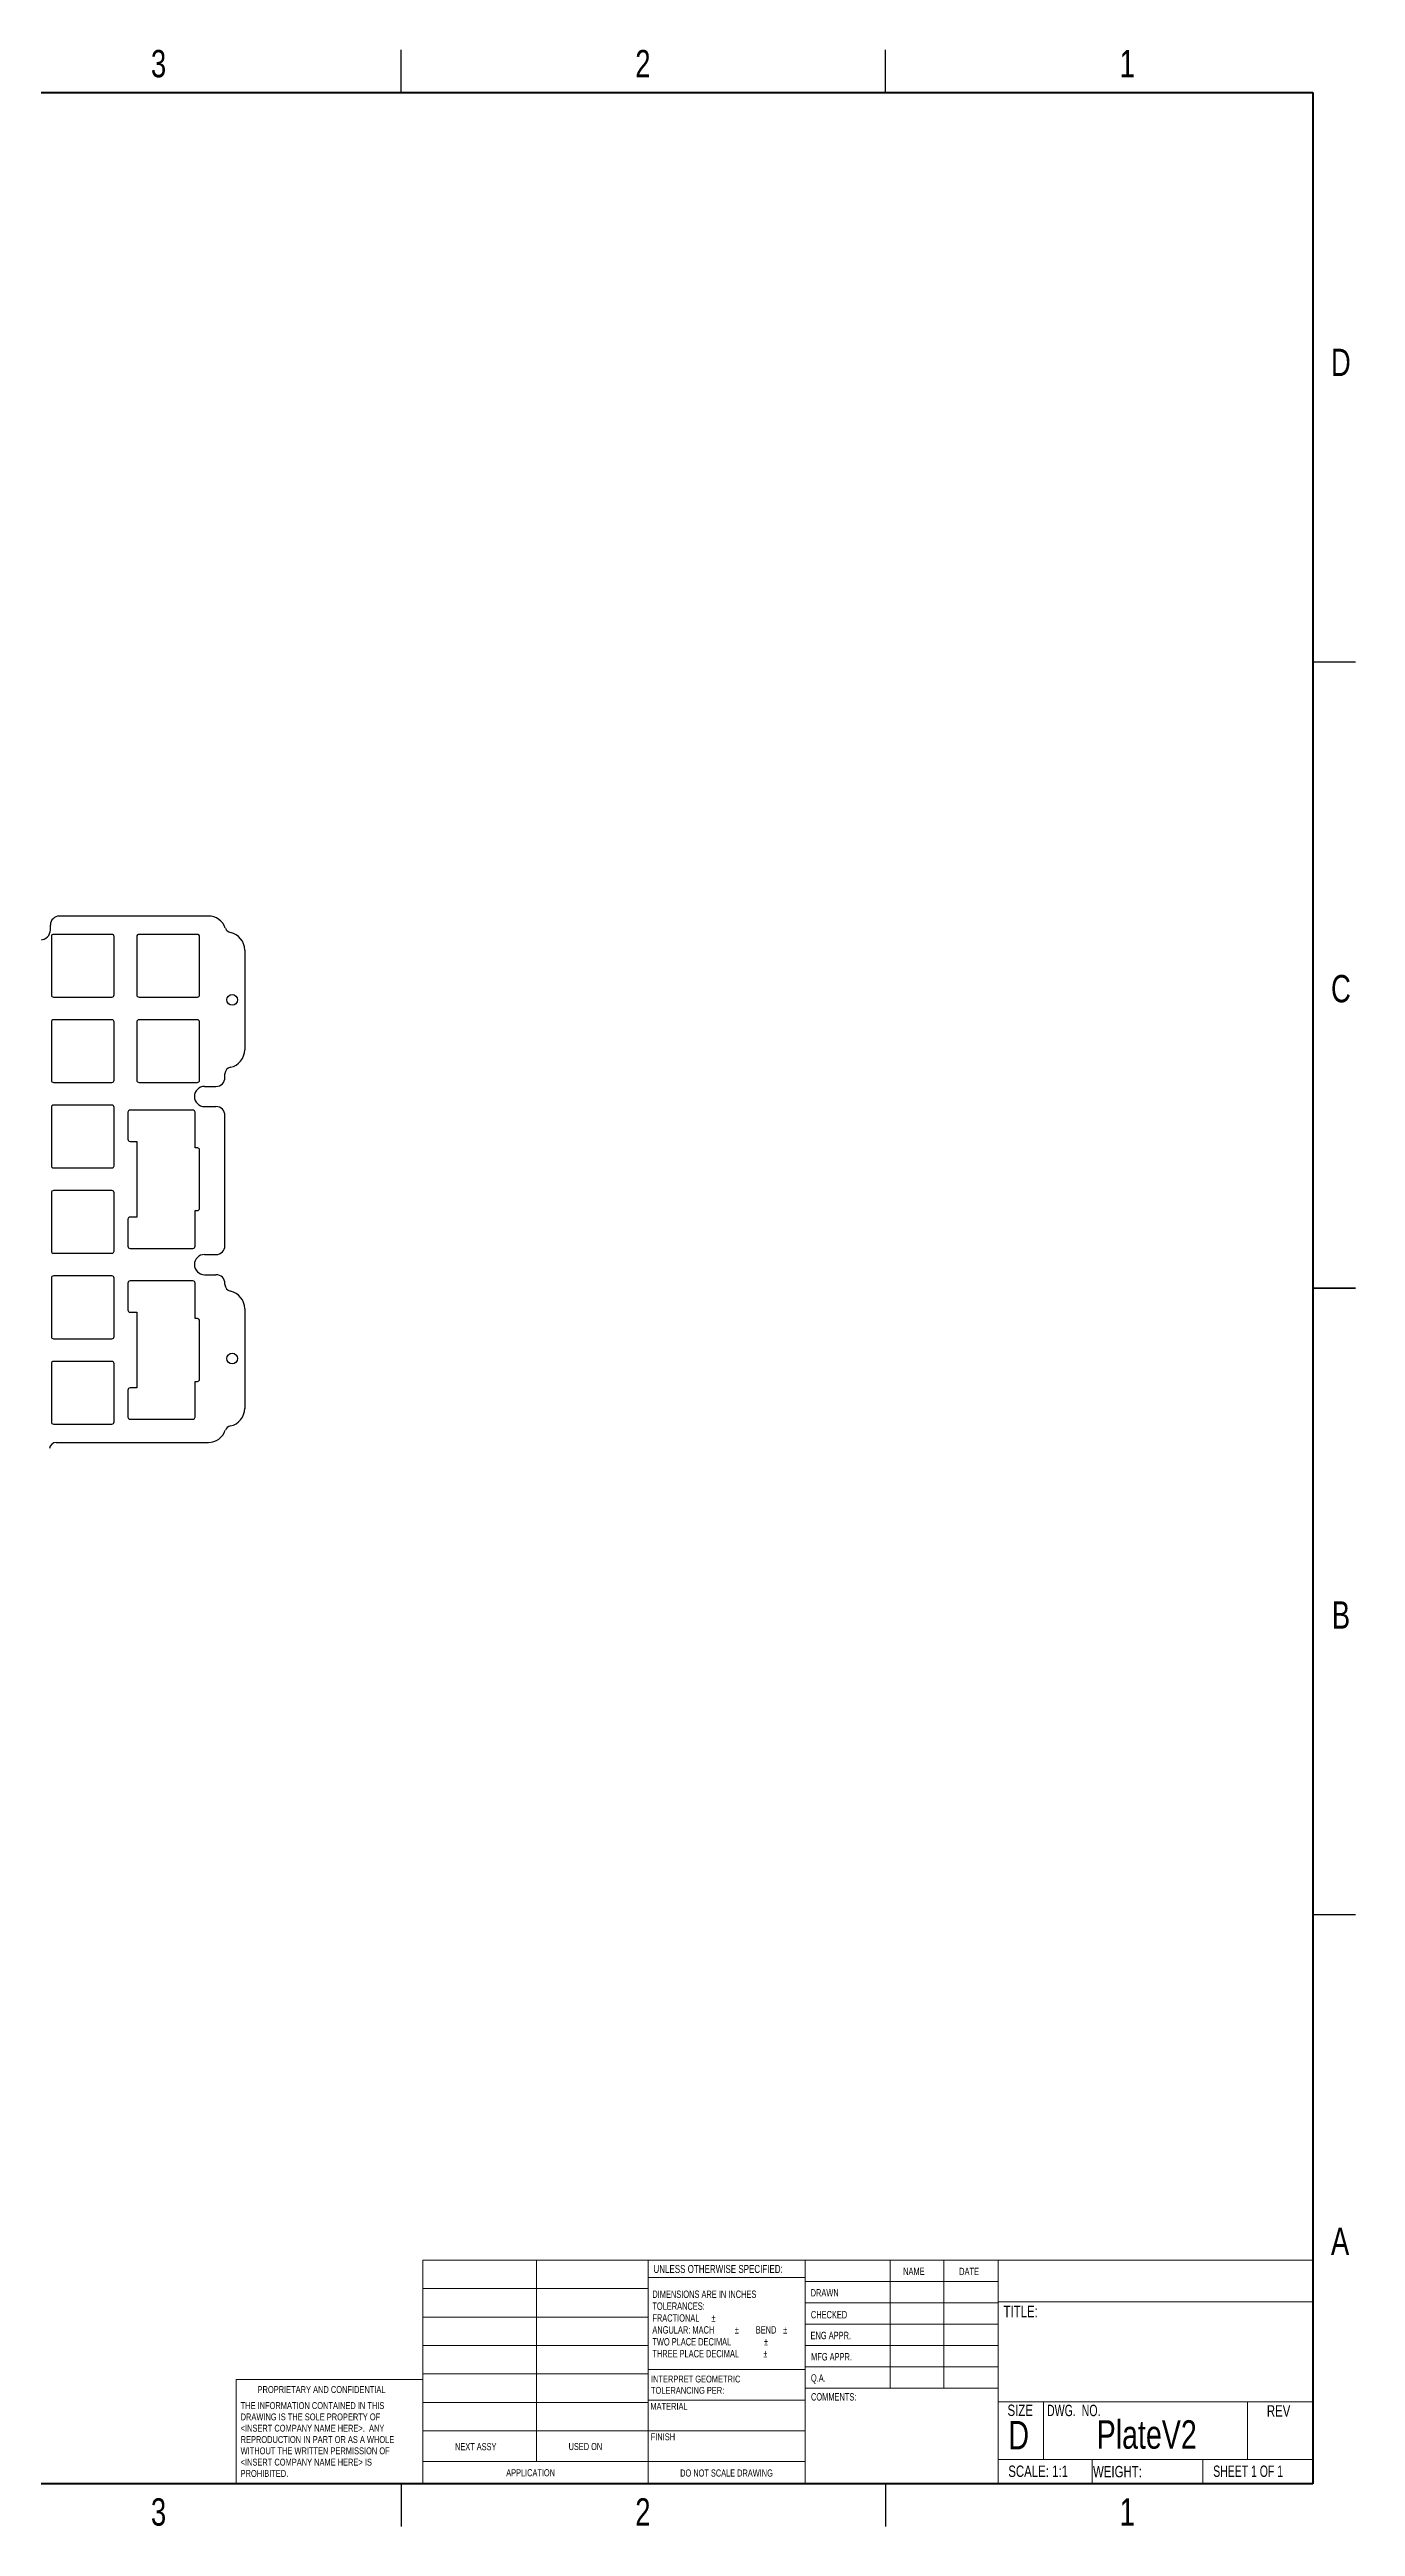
# Model space of a CAD drawing. Header units: millimetres. Extents: x 0 to 860, y 0 to 556.
# Drawn here: x 569 to 860, y 3 to 556 of the extents above; entities that cross this region are included whole.
import ezdxf

# ---------------------------------------------------------------- set-up
doc = ezdxf.new("R2010")
doc.units = ezdxf.units.MM
doc.styles.add('SLDTEXTSTYLE0', font='TXT', dxfattribs={"width": 0.75})
doc.styles.add('SLDTEXTSTYLE1', font='TXT', dxfattribs={"width": 0.6875})
doc.styles.add('SLDTEXTSTYLE2', font='TXT', dxfattribs={"width": 0.694444})

# ---------------------------------------------------------------- blocks, each defined once
blk = doc.blocks.new('SW_NOTE_0')
at = {"color": 0, "linetype": 'Continuous', "lineweight": 0, "char_height": 1.524, "attachment_point": 1, "style": 'SLDTEXTSTYLE0'}
for s, insert in [('INTERPRET GEOMETRIC', (0, 1.96)), ('TOLERANCING PER:', (0, -0.56))]:
    blk.add_mtext(s, dxfattribs=dict(at, insert=insert))
blk = doc.blocks.new('SW_NOTE_0_1')
at = {"color": 0, "linetype": 'Continuous', "lineweight": 0, "char_height": 1.651, "attachment_point": 1, "style": 'SLDTEXTSTYLE0'}
for s, insert in [('DIMENSIONS ARE IN INCHES', (0, 2.13)), ('TOLERANCES:', (0, -0.52)), ('FRACTIONAL', (0, -3.17)), ('%%p', (13.15, -3.17)), ('ANGULAR: MACH', (0, -5.82)), ('TWO PLACE DECIMAL', (0, -8.48)), ('%%p', (18.37, -5.82)), ('BEND', (23.04, -5.82)), ('%%p', (24.88, -8.48)), ('%%p', (29.16, -5.82)), ('THREE PLACE DECIMAL', (0, -11.13)), ('%%p', (24.73, -11.13))]:
    blk.add_mtext(s, dxfattribs=dict(at, insert=insert))
blk = doc.blocks.new('SW_NOTE_0_2')
at = {"color": 0, "linetype": 'Continuous', "lineweight": 0, "char_height": 1.524, "attachment_point": 1, "style": 'SLDTEXTSTYLE0'}
for s, insert in [('THE INFORMATION CONTAINED IN THIS', (0, 1.96)), ('<INSERT COMPANY NAME HERE>.  ANY', (0, -3.08)), ('DRAWING IS THE SOLE PROPERTY OF', (0, -0.56)), ('WITHOUT THE WRITTEN PERMISSION OF', (0, -8.13)), ('<INSERT COMPANY NAME HERE> IS', (0, -10.66)), ('REPRODUCTION IN PART OR AS A WHOLE', (0, -5.61)), ('PROHIBITED.', (0, -13.18))]:
    blk.add_mtext(s, dxfattribs=dict(at, insert=insert))

msp = doc.modelspace()

# ---------------------------------------------------------------- linework, layer by layer
at = {"color": 7, "linetype": 'Continuous', "lineweight": 25}
for p, q in [((647.7, 546.1), (647.7, 555.62)), ((755.65, 546.1), (755.65, 555.62)), ((850.9, 419.1), (860.42, 419.1)), ((569.56, 359.33), (569.56, 360.38)), ((604.76, 362.38), (571.56, 362.38)), ((569.76, 357.8), (569.76, 344.8)), ((583.26, 358.3), (570.26, 358.3)), ((583.76, 344.8), (583.76, 357.8)), ((588.81, 357.8), (588.81, 344.8)), ((602.31, 358.3), (589.31, 358.3)), ((602.81, 344.8), (602.81, 357.8)), ((612.86, 354.79), (612.86, 332.56)), ((570.26, 344.3), (583.26, 344.3)), ((589.31, 344.3), (602.31, 344.3)), ((569.76, 338.75), (569.76, 325.75)), ((583.26, 339.25), (570.26, 339.25)), ((583.76, 325.75), (583.76, 338.75)), ((588.81, 338.75), (588.81, 325.75)), ((602.31, 339.25), (589.31, 339.25)), ((602.81, 325.75), (602.81, 338.75)), ((608.46, 326.38), (608.46, 327.18)), ((570.26, 325.25), (583.26, 325.25)), ((589.31, 325.25), (602.31, 325.25)), ((603.91, 324.38), (606.46, 324.38)), ((569.76, 319.7), (569.76, 306.7)), ((583.26, 320.2), (570.26, 320.2)), ((583.76, 306.7), (583.76, 319.7)), ((586.81, 318.61), (586.81, 312.61)), ((601.31, 319.11), (587.31, 319.11)), ((601.81, 310.68), (601.81, 318.61)), ((603.91, 319.88), (606.46, 319.88)), ((608.46, 288.88), (608.46, 317.88)), ((587.31, 312.11), (588.81, 312.11)), ((588.81, 312.11), (588.81, 295.24)), ((602.31, 310.68), (601.81, 310.68)), ((602.81, 297.18), (602.81, 310.18)), ((570.26, 306.2), (583.26, 306.2)), ((569.76, 300.65), (569.76, 287.65)), ((583.26, 301.15), (570.26, 301.15)), ((583.76, 287.65), (583.76, 300.65)), ((586.81, 294.74), (586.81, 288.74)), ((588.81, 295.24), (587.31, 295.24)), ((601.81, 288.74), (601.81, 296.68)), ((601.81, 296.68), (602.31, 296.68)), ((587.31, 288.24), (601.31, 288.24)), ((570.26, 287.15), (583.26, 287.15)), ((583.26, 282.1), (570.26, 282.1)), ((603.91, 286.88), (606.46, 286.88)), ((603.91, 282.38), (606.46, 282.38)), ((569.76, 281.6), (569.76, 268.6)), ((583.76, 268.6), (583.76, 281.6)), ((586.81, 280.51), (586.81, 274.51)), ((601.31, 281.01), (587.31, 281.01)), ((601.81, 272.58), (601.81, 280.51)), ((608.46, 280.18), (608.46, 280.38)), ((860.42, 279.4), (850.9, 279.4)), ((850.9, 279.4), (860.42, 279.4)), ((587.31, 274.01), (588.81, 274.01)), ((588.81, 274.01), (588.81, 257.14)), ((602.31, 272.58), (601.81, 272.58)), ((602.81, 259.08), (602.81, 272.08)), ((612.86, 274.79), (612.86, 252.56)), ((570.26, 268.1), (583.26, 268.1)), ((569.76, 262.55), (569.76, 249.55)), ((583.26, 263.05), (570.26, 263.05)), ((583.76, 249.55), (583.76, 262.55)), ((586.81, 256.64), (586.81, 250.64)), ((588.81, 257.14), (587.31, 257.14)), ((601.81, 250.64), (601.81, 258.58)), ((601.81, 258.58), (602.31, 258.58)), ((570.26, 249.05), (583.26, 249.05)), ((587.31, 250.14), (601.31, 250.14)), ((570.86, 244.98), (604.76, 244.98)), ((850.9, 139.7), (860.42, 139.7)), ((647.7, 12.7), (647.7, 3.17)), ((755.65, 12.7), (755.65, 3.17))]:
    msp.add_line(p, q, dxfattribs=at)
at = {"color": 7, "linetype": 'Continuous', "lineweight": 50}
for p, q in [((12.7, 546.1), (850.9, 546.1)), ((850.9, 546.1), (850.9, 12.7)), ((850.9, 12.7), (12.7, 12.7))]:
    msp.add_line(p, q, dxfattribs=at)
at = {"color": 7, "linetype": 'Continuous', "lineweight": 18}
for p, q in [((652.55, 62.59), (850.9, 62.59)), ((652.55, 12.7), (652.55, 62.59)), ((677.9, 62.59), (677.9, 17.69)), ((702.77, 12.7), (702.77, 62.59)), ((737.75, 62.59), (737.75, 12.7)), ((756.76, 62.59), (756.76, 34.02)), ((768.66, 62.59), (768.66, 34.02)), ((780.83, 62.59), (780.83, 12.7)), ((652.55, 56.24), (702.77, 56.24)), ((737.75, 58.67), (702.77, 58.67)), ((737.75, 57.83), (780.83, 57.83)), ((652.55, 49.89), (702.77, 49.89)), ((737.75, 53.07), (780.83, 53.07)), ((780.83, 53.27), (850.9, 53.27)), ((737.75, 48.31), (780.83, 48.31)), ((652.55, 43.54), (702.77, 43.54)), ((780.83, 43.54), (737.75, 43.54)), ((780.83, 38.78), (737.75, 38.78)), ((610.97, 12.7), (610.97, 35.92)), ((652.55, 35.92), (610.97, 35.92)), ((652.55, 37.19), (702.77, 37.19)), ((702.77, 38.19), (737.86, 38.19)), ((780.83, 34.02), (737.86, 34.02)), ((652.55, 30.84), (702.77, 30.84)), ((702.77, 31.34), (737.86, 31.34)), ((780.83, 30.98), (850.9, 30.98)), ((790.88, 30.98), (790.88, 18.11)), ((836.37, 30.98), (836.37, 18.11)), ((652.55, 24.49), (702.77, 24.49)), ((702.77, 24.48), (737.75, 24.48)), ((652.55, 17.69), (737.75, 17.69)), ((780.83, 18.11), (850.9, 18.11)), ((801.74, 18.11), (801.74, 12.7)), ((826.42, 18.11), (826.42, 12.7))]:
    msp.add_line(p, q, dxfattribs=at)
at = {"color": 7, "linetype": 'Continuous', "lineweight": 25}
for centre in [(610.06, 343.68), (610.06, 263.68)]:
    msp.add_circle(centre, 1.2, dxfattribs=at)
for centre, radius, start, end in [((567.31, 359.33), 2.25, 180, 0), ((571.56, 360.38), 2, 90, 180), ((604.76, 358.38), 4, 19.1033, 90), ((609.96, 360.18), 1.5, 199.1033, 258.463), ((570.26, 357.8), 0.5, 90, 180), ((583.26, 357.8), 0.5, 0, 90), ((589.31, 357.8), 0.5, 90, 180), ((602.31, 357.8), 0.5, 0, 90), ((608.86, 354.79), 4, 0, 78.463), ((570.26, 344.8), 0.5, 180, 270), ((583.26, 344.8), 0.5, 270, 0), ((589.31, 344.8), 0.5, 180, 270), ((602.31, 344.8), 0.5, 270, 0), ((570.26, 338.75), 0.5, 90, 180), ((583.26, 338.75), 0.5, 0, 90), ((589.31, 338.75), 0.5, 90, 180), ((602.31, 338.75), 0.5, 0, 90), ((608.86, 332.56), 4, 281.537, 0), ((606.46, 326.38), 2, 270, 0), ((609.96, 327.18), 1.5, 101.537, 180), ((570.26, 325.75), 0.5, 180, 270), ((583.26, 325.75), 0.5, 270, 0), ((589.31, 325.75), 0.5, 180, 270), ((603.91, 322.13), 2.25, 90, 270), ((602.31, 325.75), 0.5, 270, 0), ((570.26, 319.7), 0.5, 90, 180), ((583.26, 319.7), 0.5, 0, 90), ((587.31, 318.61), 0.5, 90, 180), ((601.31, 318.61), 0.5, 0, 90), ((606.46, 317.88), 2, 0, 90), ((587.31, 312.61), 0.5, 180, 270), ((602.31, 310.18), 0.5, 0, 90), ((570.26, 306.7), 0.5, 180, 270), ((583.26, 306.7), 0.5, 270, 0), ((570.26, 300.65), 0.5, 90, 180), ((583.26, 300.65), 0.5, 0, 90), ((587.31, 294.74), 0.5, 90, 180), ((602.31, 297.18), 0.5, 270, 0), ((570.26, 287.65), 0.5, 180, 270), ((583.26, 287.65), 0.5, 270, 0), ((587.31, 288.74), 0.5, 180, 270), ((601.31, 288.74), 0.5, 270, 0), ((606.46, 288.88), 2, 270, 0), ((570.26, 281.6), 0.5, 90, 180), ((583.26, 281.6), 0.5, 0, 90), ((603.91, 284.63), 2.25, 90, 270), ((606.46, 280.38), 2, 0, 90), ((587.31, 280.51), 0.5, 90, 180), ((601.31, 280.51), 0.5, 0, 90), ((609.96, 280.18), 1.5, 180, 258.463), ((608.86, 274.79), 4, 0, 78.463), ((587.31, 274.51), 0.5, 180, 270), ((602.31, 272.08), 0.5, 0, 90), ((570.26, 268.6), 0.5, 180, 270), ((583.26, 268.6), 0.5, 270, 0), ((570.26, 262.55), 0.5, 90, 180), ((583.26, 262.55), 0.5, 0, 90), ((587.31, 256.64), 0.5, 90, 180), ((602.31, 259.08), 0.5, 270, 0), ((570.26, 249.55), 0.5, 180, 270), ((583.26, 249.55), 0.5, 270, 0), ((587.31, 250.64), 0.5, 180, 270), ((601.31, 250.64), 0.5, 270, 0), ((609.96, 247.18), 1.5, 101.537, 160.8967), ((608.86, 252.56), 4, 281.537, 0), ((570.86, 243.48), 1.5, 90, 174.7841), ((604.76, 248.98), 4, 270, 340.8967)]:
    msp.add_arc(centre, radius, start, end, dxfattribs=at)

# ---------------------------------------------------------------- block references
at = {"color": 7, "linetype": 'Continuous', "lineweight": 0}
for name, p in [('SW_NOTE_0_1', (703.72, 53.67)), ('SW_NOTE_0', (703.41, 34.86)), ('SW_NOTE_0_2', (611.95, 28.94))]:
    msp.add_blockref(name, p, dxfattribs=at)

# ---------------------------------------------------------------- texts
for s, insert, char_height, attachment_point, style in [('3', (593.66, 555.56), 6.1, 2, 'SLDTEXTSTYLE0'), ('2', (701.61, 555.56), 6.1, 2, 'SLDTEXTSTYLE0'), ('1', (809.56, 555.56), 6.1, 2, 'SLDTEXTSTYLE0'), ('D', (857.18, 488.93), 6.1, 2, 'SLDTEXTSTYLE0'), ('C', (857.19, 349.23), 6.1, 2, 'SLDTEXTSTYLE0'), ('B', (857.2, 209.53), 6.1, 2, 'SLDTEXTSTYLE0'), ('A', (857.01, 69.83), 6.1, 2, 'SLDTEXTSTYLE0'), ('UNLESS OTHERWISE SPECIFIED:', (703.96, 61.5), 1.778, 1, 'SLDTEXTSTYLE0'), ('NAME', (759.62, 60.92), 1.651, 1, 'SLDTEXTSTYLE0'), ('DATE', (772.11, 60.88), 1.651, 1, 'SLDTEXTSTYLE0'), ('DRAWN', (739, 56.12), 1.651, 1, 'SLDTEXTSTYLE0'), ('CHECKED', (739.05, 51.24), 1.651, 1, 'SLDTEXTSTYLE0'), ('TITLE:', (781.99, 52.39), 2.54, 1, 'SLDTEXTSTYLE0'), ('ENG APPR.', (738.98, 46.6), 1.651, 1, 'SLDTEXTSTYLE0'), ('MFG APPR.', (739.1, 41.85), 1.651, 1, 'SLDTEXTSTYLE0'), ('PROPRIETARY AND CONFIDENTIAL', (615.73, 34.48), 1.524, 1, 'SLDTEXTSTYLE0'), ('Q.A.', (739.06, 37.12), 1.651, 1, 'SLDTEXTSTYLE0'), ('MATERIAL', (703.28, 30.75), 1.524, 1, 'SLDTEXTSTYLE0'), ('COMMENTS:', (739.08, 32.91), 1.651, 1, 'SLDTEXTSTYLE0'), ('SIZE', (782.88, 30.36), 2.54, 1, 'SLDTEXTSTYLE0'), ('DWG.  NO.', (791.68, 30.32), 2.54, 1, 'SLDTEXTSTYLE2'), ('REV', (840.68, 30.22), 2.54, 1, 'SLDTEXTSTYLE0'), ('FINISH', (703.35, 23.94), 1.524, 1, 'SLDTEXTSTYLE0'), ('D', (783.08, 26.72), 6.35, 1, 'SLDTEXTSTYLE0'), ('PlateV2', (813.91, 26.87), 6.35, 2, 'SLDTEXTSTYLE0'), ('NEXT ASSY', (659.74, 21.77), 1.587, 1, 'SLDTEXTSTYLE0'), ('USED ON', (685.05, 21.8), 1.587, 1, 'SLDTEXTSTYLE0'), ('SCALE: 1:1', (783.05, 16.76), 2.54, 1, 'SLDTEXTSTYLE0'), ('WEIGHT:', (801.94, 16.68), 2.54, 1, 'SLDTEXTSTYLE0'), ('SHEET 1 OF 1', (828.73, 16.77), 2.54, 1, 'SLDTEXTSTYLE1'), ('APPLICATION', (671.15, 15.95), 1.5875, 1, 'SLDTEXTSTYLE0'), ('DO NOT SCALE DRAWING', (720.25, 15.89), 1.5875, 2, 'SLDTEXTSTYLE0'), ('3', (593.66, 9.46), 6.1, 2, 'SLDTEXTSTYLE0'), ('2', (701.61, 9.46), 6.1, 2, 'SLDTEXTSTYLE0'), ('1', (809.56, 9.46), 6.1, 2, 'SLDTEXTSTYLE0')]:
    msp.add_mtext(s, dxfattribs=dict(at, insert=insert, char_height=char_height, attachment_point=attachment_point, style=style))

doc.saveas('drawing.dxf')
